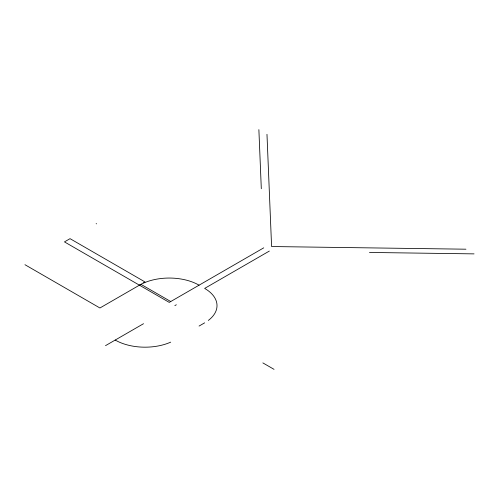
<?xml version="1.0" encoding="UTF-8"?>
<svg xmlns="http://www.w3.org/2000/svg" width="499" height="499" viewBox="0 0 499 499"><rect width="100%" height="100%" fill="white"/><g stroke="black" fill="none" stroke-linecap="round" stroke-linejoin="round"><path stroke-width="0.75" d="M263.74 247.841L169.255 302.394L64.458 241.89L70.047 238.665L145.022 281.954L99.925 307.989L24.95 264.701M105.514 345.651L143.531 323.701M174.843 305.625L176.334 304.764M269.329 251.072L204.659 288.41A42.172 24.345 0 0 1 208.295 320.445M199.07 326.065L204.659 322.841M139.433 285.178L141.024 284.374M465.947 249.201L271.593 246.537L266.977 134.325M369.466 252.444L474.05 253.879M96.139 223.602L96.569 223.851M140.924 284.318L170.745 301.533M262.861 362.898L274.045 369.354M258.875 129.646L261.308 188.747M143.581 283.076A42.172 24.345 0 0 1 199.07 285.178M170.695 342.152A42.172 24.345 0 0 1 115.207 340.056"/></g></svg>
